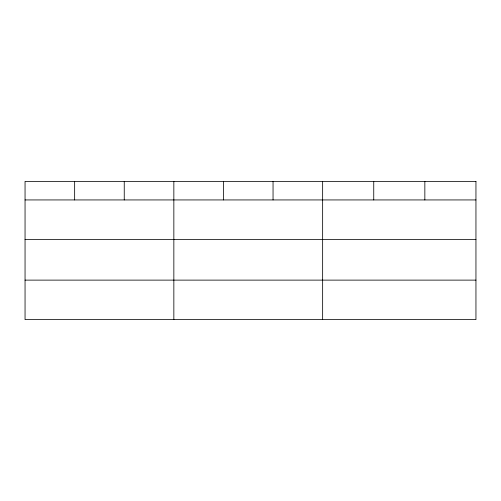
<?xml version="1.0" encoding="UTF-8"?>
<svg xmlns="http://www.w3.org/2000/svg" width="501" height="501" viewBox="0 0 501 501"><rect width="100%" height="100%" fill="white"/><g stroke="black" fill="none" stroke-linecap="round" stroke-linejoin="round"><path stroke-width="0.75" d="M25.05 199.937L475.95 199.937M25.05 239.434L475.95 239.434M25.05 280.122L475.95 280.122M424.848 181.381L424.848 199.937M373.746 181.381L373.746 199.937M322.644 181.381L322.644 319.619M273.045 181.381L273.045 199.937M223.446 181.381L223.446 199.937M173.847 181.381L173.847 319.619M124.248 181.381L124.248 199.937M74.649 181.381L74.649 199.937M475.95 181.381L25.05 181.381L25.05 319.619L475.95 319.619L475.95 181.381"/></g></svg>
